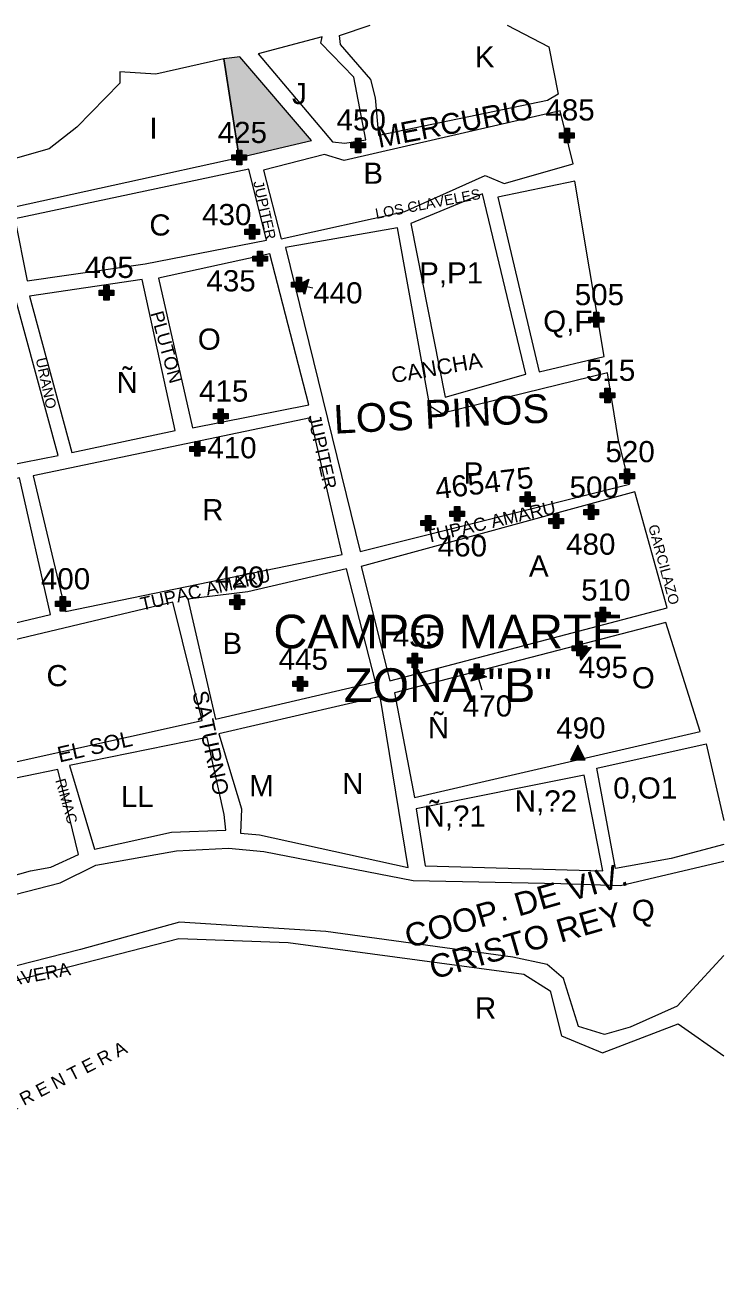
# Model space of a CAD drawing. Header units: millimetres. Extents: x -0.1 to 11.7, y -1.7 to 8.3.
# Drawn here: x 8.999 to 11.693, y 3.425 to 8.268 of the extents above; entities that cross this region are included whole.
import ezdxf

# ---------------------------------------------------------------- set-up
doc = ezdxf.new("R2010")
doc.units = ezdxf.units.MM
for name, color, linetype in [('PDF_Geometría', 7, 'Continuous'), ('PDF_Rellenos sólidos', 7, 'Continuous'), ('PDF_Texto', 1, 'Continuous')]:
    doc.layers.add(name, color=color, linetype=linetype)
doc.styles.add('PDF F1', font='arial.ttf')
doc.styles.add('PDF F2', font='arial.ttf')

msp = doc.modelspace()

# ---------------------------------------------------------------- hatches: boundary and pattern name
at = {"layer": 'PDF_Rellenos sólidos', "transparency": 33554559}
for color, points in [(256, [(11.06, 7.8333), (11.06, 7.8533), (11.0783, 7.8533), (11.0783, 7.8717), (11.0983, 7.8717), (11.0983, 7.8533), (11.1167, 7.8533), (11.1167, 7.8333), (11.0983, 7.8333), (11.0983, 7.815), (11.0783, 7.815), (11.0783, 7.8333)]), (256, [(10.255, 7.795), (10.255, 7.815), (10.2733, 7.815), (10.2733, 7.8333), (10.2933, 7.8333), (10.2933, 7.815), (10.3117, 7.815), (10.3117, 7.795), (10.2933, 7.795), (10.2933, 7.7767), (10.2733, 7.7767), (10.2733, 7.795)]), (256, [(9.7967, 7.7483), (9.7967, 7.7683), (9.815, 7.7683), (9.815, 7.7867), (9.835, 7.7867), (9.835, 7.7683), (9.8533, 7.7683), (9.8533, 7.7483), (9.835, 7.7483), (9.835, 7.73), (9.815, 7.73), (9.815, 7.7483)]), (256, [(9.8467, 7.4617), (9.8467, 7.4817), (9.865, 7.4817), (9.865, 7.5), (9.885, 7.5), (9.885, 7.4817), (9.9033, 7.4817), (9.9033, 7.4617), (9.885, 7.4617), (9.885, 7.4433), (9.865, 7.4433), (9.865, 7.4617)]), (256, [(9.8767, 7.3583), (9.8767, 7.3783), (9.895, 7.3783), (9.895, 7.3967), (9.915, 7.3967), (9.915, 7.3783), (9.9333, 7.3783), (9.9333, 7.3583), (9.915, 7.3583), (9.915, 7.34), (9.895, 7.34), (9.895, 7.3583)]), (256, [(9.285, 7.2267), (9.285, 7.2467), (9.3033, 7.2467), (9.3033, 7.265), (9.3233, 7.265), (9.3233, 7.2467), (9.3417, 7.2467), (9.3417, 7.2267), (9.3233, 7.2267), (9.3233, 7.2083), (9.3033, 7.2083), (9.3033, 7.2267)]), (256, [(10.0267, 7.2583), (10.0267, 7.2783), (10.045, 7.2783), (10.045, 7.2967), (10.065, 7.2967), (10.065, 7.2783), (10.0833, 7.2783), (10.0833, 7.2583), (10.065, 7.2583), (10.065, 7.24), (10.045, 7.24), (10.045, 7.2583)]), (256, [(11.1733, 7.1233), (11.1733, 7.1433), (11.1917, 7.1433), (11.1917, 7.1617), (11.2117, 7.1617), (11.2117, 7.1433), (11.23, 7.1433), (11.23, 7.1233), (11.2117, 7.1233), (11.2117, 7.105), (11.1917, 7.105), (11.1917, 7.1233)]), (256, [(11.2167, 6.8317), (11.2167, 6.8517), (11.235, 6.8517), (11.235, 6.87), (11.255, 6.87), (11.255, 6.8517), (11.2733, 6.8517), (11.2733, 6.8317), (11.255, 6.8317), (11.255, 6.8133), (11.235, 6.8133), (11.235, 6.8317)]), (256, [(9.725, 6.7517), (9.725, 6.7717), (9.7433, 6.7717), (9.7433, 6.79), (9.7633, 6.79), (9.7633, 6.7717), (9.7817, 6.7717), (9.7817, 6.7517), (9.7633, 6.7517), (9.7633, 6.7333), (9.7433, 6.7333), (9.7433, 6.7517)]), (256, [(9.635, 6.625), (9.635, 6.645), (9.6533, 6.645), (9.6533, 6.6633), (9.6733, 6.6633), (9.6733, 6.645), (9.6917, 6.645), (9.6917, 6.625), (9.6733, 6.625), (9.6733, 6.6067), (9.6533, 6.6067), (9.6533, 6.625)]), (1, [(11.2917, 6.52), (11.2917, 6.54), (11.31, 6.54), (11.31, 6.5583), (11.33, 6.5583), (11.33, 6.54), (11.3483, 6.54), (11.3483, 6.52), (11.33, 6.52), (11.33, 6.5017), (11.31, 6.5017), (11.31, 6.52)]), (256, [(10.9083, 6.4317), (10.9083, 6.4517), (10.9267, 6.4517), (10.9267, 6.47), (10.9467, 6.47), (10.9467, 6.4517), (10.965, 6.4517), (10.965, 6.4317), (10.9467, 6.4317), (10.9467, 6.4133), (10.9267, 6.4133), (10.9267, 6.4317)]), (1, [(10.6367, 6.375), (10.6367, 6.395), (10.655, 6.395), (10.655, 6.4133), (10.675, 6.4133), (10.675, 6.395), (10.6933, 6.395), (10.6933, 6.375), (10.675, 6.375), (10.675, 6.3567), (10.655, 6.3567), (10.655, 6.375)]), (1, [(11.1533, 6.3817), (11.1533, 6.4017), (11.1717, 6.4017), (11.1717, 6.42), (11.1917, 6.42), (11.1917, 6.4017), (11.21, 6.4017), (11.21, 6.3817), (11.1917, 6.3817), (11.1917, 6.3633), (11.1717, 6.3633), (11.1717, 6.3817)]), (1, [(10.525, 6.34), (10.525, 6.36), (10.5433, 6.36), (10.5433, 6.3783), (10.5633, 6.3783), (10.5633, 6.36), (10.5817, 6.36), (10.5817, 6.34), (10.5633, 6.34), (10.5633, 6.3217), (10.5433, 6.3217), (10.5433, 6.34)]), (256, [(11.0183, 6.3467), (11.0183, 6.3667), (11.0367, 6.3667), (11.0367, 6.385), (11.0567, 6.385), (11.0567, 6.3667), (11.075, 6.3667), (11.075, 6.3467), (11.0567, 6.3467), (11.0567, 6.3283), (11.0367, 6.3283), (11.0367, 6.3467)]), (256, [(9.1167, 6.0283), (9.1167, 6.0483), (9.135, 6.0483), (9.135, 6.0667), (9.155, 6.0667), (9.155, 6.0483), (9.1733, 6.0483), (9.1733, 6.0283), (9.155, 6.0283), (9.155, 6.01), (9.135, 6.01), (9.135, 6.0283)]), (256, [(9.7883, 6.035), (9.7883, 6.055), (9.8067, 6.055), (9.8067, 6.0733), (9.8267, 6.0733), (9.8267, 6.055), (9.845, 6.055), (9.845, 6.035), (9.8267, 6.035), (9.8267, 6.0167), (9.8067, 6.0167), (9.8067, 6.035)]), (256, [(11.1983, 5.9867), (11.1983, 6.0067), (11.2167, 6.0067), (11.2167, 6.025), (11.2367, 6.025), (11.2367, 6.0067), (11.255, 6.0067), (11.255, 5.9867), (11.2367, 5.9867), (11.2367, 5.9683), (11.2167, 5.9683), (11.2167, 5.9867)]), (256, [(11.1083, 5.8567), (11.1083, 5.8767), (11.1267, 5.8767), (11.1267, 5.895), (11.1467, 5.895), (11.1467, 5.8767), (11.165, 5.8767), (11.165, 5.8567), (11.1467, 5.8567), (11.1467, 5.8383), (11.1267, 5.8383), (11.1267, 5.8567)]), (256, [(10.4733, 5.81), (10.4733, 5.83), (10.4917, 5.83), (10.4917, 5.8483), (10.5117, 5.8483), (10.5117, 5.83), (10.53, 5.83), (10.53, 5.81), (10.5117, 5.81), (10.5117, 5.7917), (10.4917, 5.7917), (10.4917, 5.81)]), (256, [(10.7117, 5.7683), (10.7117, 5.7883), (10.73, 5.7883), (10.73, 5.8067), (10.75, 5.8067), (10.75, 5.7883), (10.7683, 5.7883), (10.7683, 5.7683), (10.75, 5.7683), (10.75, 5.75), (10.73, 5.75), (10.73, 5.7683)]), (256, [(10.0317, 5.72), (10.0317, 5.74), (10.05, 5.74), (10.05, 5.7583), (10.07, 5.7583), (10.07, 5.74), (10.0883, 5.74), (10.0883, 5.72), (10.07, 5.72), (10.07, 5.7017), (10.05, 5.7017), (10.05, 5.72)])]:
    msp.add_hatch(color=color, dxfattribs=at).paths.add_polyline_path(points)

# ---------------------------------------------------------------- linework, layer by layer
at = {"layer": 'PDF_Geometría', "lineweight": 13}
for points in [[(10.8582, 8.2683), (11.0183, 8.185), (11.055, 8.0017), (11.0133, 7.9783), (10.3633, 7.8433), (10.35, 7.9883), (10.3317, 8.0583), (10.215, 8.1933), (10.2117, 8.2283), (10.3299, 8.2683)], [(10.1083, 7.255), (10.085, 7.26)], [(11.1533, 5.8533), (11.1617, 5.8467)], [(10.7617, 5.705), (10.7483, 5.7483)], [(11.6933, 5.1113), (11.49, 5.0567), (11.275, 5.0183), (11.2033, 5.405), (11.625, 5.4983), (11.6933, 5.2031)], [(8.7383, 4.8617), (9.135, 4.9633), (9.2717, 5.0317), (9.5833, 5.0867), (9.7833, 5.0967), (9.92, 5.0833), (10.495, 4.9717), (11.065, 4.96), (11.295, 4.9533), (11.6933, 5.0464)], [(11.6933, 4.6837), (11.5133, 4.4883), (11.3317, 4.4067), (11.2333, 4.3783), (11.1333, 4.41), (11.075, 4.595), (11.0117, 4.6483), (10.88, 4.6767), (10.1583, 4.775), (9.595, 4.8117), (9.2133, 4.7067), (8.285, 4.47)], [(7.04, 3.405), (6.38, 3.46), (5.7933, 3.2783), (5.8183, 3.4467), (6.2533, 3.5533), (6.8383, 3.535), (7.9617, 3.6467), (8.135, 3.7933), (8.1783, 3.9233), (8.1533, 4.345), (8.35, 4.43), (9.5917, 4.7483), (10.0133, 4.7333), (10.9217, 4.6117), (11.0233, 4.5467), (11.0667, 4.3733), (11.225, 4.3083), (11.5167, 4.42), (11.6933, 4.2971)]]:
    msp.add_lwpolyline(points, dxfattribs=at)
for points in [[(10.145, 8.2233), (9.8983, 8.1583), (10.185, 7.8183), (10.2317, 7.8133), (10.3133, 7.8267), (10.2667, 8.0683), (10.14, 8.1983)], [(8.8967, 7.7367), (8.9583, 7.5683), (9.825, 7.7583), (9.765, 8.1383), (9.5033, 8.08), (9.365, 8.0883), (9.365, 8.045), (9.1983, 7.875), (9.0917, 7.7917)], [(9.9183, 7.71), (9.9867, 7.445), (10.4633, 7.55), (10.7733, 7.6883), (10.8467, 7.6583), (11.1117, 7.7333), (11.0617, 7.9383), (10.23, 7.7467), (10.1533, 7.77)], [(11.06, 7.8333), (11.06, 7.8533), (11.0783, 7.8533), (11.0783, 7.8717), (11.0983, 7.8717), (11.0983, 7.8533), (11.1167, 7.8533), (11.1167, 7.8333), (11.0983, 7.8333), (11.0983, 7.815), (11.0783, 7.815), (11.0783, 7.8333)], [(10.255, 7.795), (10.255, 7.815), (10.2733, 7.815), (10.2733, 7.8333), (10.2933, 7.8333), (10.2933, 7.815), (10.3117, 7.815), (10.3117, 7.795), (10.2933, 7.795), (10.2933, 7.7767), (10.2733, 7.7767), (10.2733, 7.795)], [(9.7967, 7.7483), (9.7967, 7.7683), (9.815, 7.7683), (9.815, 7.7867), (9.835, 7.7867), (9.835, 7.7683), (9.8533, 7.7683), (9.8533, 7.7483), (9.835, 7.7483), (9.835, 7.73), (9.815, 7.73), (9.815, 7.7483)], [(8.96, 7.5217), (9.0067, 7.2833), (9.4617, 7.3483), (9.93, 7.44), (9.8617, 7.7133)], [(10.8217, 7.605), (10.9817, 6.9317), (11.2317, 6.9917), (11.1183, 7.6667)], [(10.7633, 7.6183), (10.4867, 7.5033), (10.6183, 6.835), (10.93, 6.9233)], [(9.8467, 7.4617), (9.8467, 7.4817), (9.865, 7.4817), (9.865, 7.5), (9.885, 7.5), (9.885, 7.4817), (9.9033, 7.4817), (9.9033, 7.4617), (9.885, 7.4617), (9.885, 7.4433), (9.865, 7.4433), (9.865, 7.4617)], [(10.0033, 7.4117), (10.2917, 6.24), (11.33, 6.5), (11.2867, 6.6683), (11.245, 6.9283), (10.605, 6.7717), (10.56, 6.8), (10.435, 7.4867)], [(9.5133, 7.2933), (9.645, 6.7167), (10.0933, 6.805), (9.9433, 7.3867)], [(9.8767, 7.3583), (9.8767, 7.3783), (9.895, 7.3783), (9.895, 7.3967), (9.915, 7.3967), (9.915, 7.3783), (9.9333, 7.3783), (9.9333, 7.3583), (9.915, 7.3583), (9.915, 7.34), (9.895, 7.34), (9.895, 7.3583)], [(9.0167, 7.2233), (9.18, 6.6217), (9.5783, 6.7067), (9.45, 7.2883)], [(9.285, 7.2267), (9.285, 7.2467), (9.3033, 7.2467), (9.3033, 7.265), (9.3233, 7.265), (9.3233, 7.2467), (9.3417, 7.2467), (9.3417, 7.2267), (9.3233, 7.2267), (9.3233, 7.2083), (9.3033, 7.2083), (9.3033, 7.2267)], [(10.0267, 7.2583), (10.0267, 7.2783), (10.045, 7.2783), (10.045, 7.2967), (10.065, 7.2967), (10.065, 7.2783), (10.0833, 7.2783), (10.0833, 7.2583), (10.065, 7.2583), (10.065, 7.24), (10.045, 7.24), (10.045, 7.2583)], [(10.055, 7.2683), (10.0933, 7.29), (10.0767, 7.23)], [(8.535, 7.1017), (8.6667, 6.52), (9.1267, 6.61), (8.96, 7.2233)], [(11.1733, 7.1233), (11.1733, 7.1433), (11.1917, 7.1433), (11.1917, 7.1617), (11.2117, 7.1617), (11.2117, 7.1433), (11.23, 7.1433), (11.23, 7.1233), (11.2117, 7.1233), (11.2117, 7.105), (11.1917, 7.105), (11.1917, 7.1233)], [(11.2167, 6.8317), (11.2167, 6.8517), (11.235, 6.8517), (11.235, 6.87), (11.255, 6.87), (11.255, 6.8517), (11.2733, 6.8517), (11.2733, 6.8317), (11.255, 6.8317), (11.255, 6.8133), (11.235, 6.8133), (11.235, 6.8317)], [(9.725, 6.7517), (9.725, 6.7717), (9.7433, 6.7717), (9.7433, 6.79), (9.7633, 6.79), (9.7633, 6.7717), (9.7817, 6.7717), (9.7817, 6.7517), (9.7633, 6.7517), (9.7633, 6.7333), (9.7433, 6.7333), (9.7433, 6.7517)], [(9.03, 6.5317), (9.155, 6.0083), (10.2217, 6.2283), (10.1, 6.755)], [(9.635, 6.625), (9.635, 6.645), (9.6533, 6.645), (9.6533, 6.6633), (9.6733, 6.6633), (9.6733, 6.645), (9.6917, 6.645), (9.6917, 6.625), (9.6733, 6.625), (9.6733, 6.6067), (9.6533, 6.6067), (9.6533, 6.625)], [(8.3117, 6.3717), (8.4433, 5.8417), (9.0967, 5.9967), (8.9783, 6.5233)], [(10.295, 6.1817), (10.405, 5.7417), (11.475, 6.0233), (11.35, 6.47)], [(10.9083, 6.4317), (10.9083, 6.4517), (10.9267, 6.4517), (10.9267, 6.47), (10.9467, 6.47), (10.9467, 6.4517), (10.965, 6.4517), (10.965, 6.4317), (10.9467, 6.4317), (10.9467, 6.4133), (10.9267, 6.4133), (10.9267, 6.4317)], [(11.0183, 6.3467), (11.0183, 6.3667), (11.0367, 6.3667), (11.0367, 6.385), (11.0567, 6.385), (11.0567, 6.3667), (11.075, 6.3667), (11.075, 6.3467), (11.0567, 6.3467), (11.0567, 6.3283), (11.0367, 6.3283), (11.0367, 6.3467)], [(9.6267, 6.0567), (9.7333, 5.5933), (10.35, 5.7383), (10.2383, 6.1733), (9.8583, 6.085)], [(9.1167, 6.0283), (9.1167, 6.0483), (9.135, 6.0483), (9.135, 6.0667), (9.155, 6.0667), (9.155, 6.0483), (9.1733, 6.0483), (9.1733, 6.0283), (9.155, 6.0283), (9.155, 6.01), (9.135, 6.01), (9.135, 6.0283)], [(9.7883, 6.035), (9.7883, 6.055), (9.8067, 6.055), (9.8067, 6.0733), (9.8267, 6.0733), (9.8267, 6.055), (9.845, 6.055), (9.845, 6.035), (9.8267, 6.035), (9.8267, 6.0167), (9.8067, 6.0167), (9.8067, 6.035)], [(8.4517, 5.7783), (8.5567, 5.34), (9.6817, 5.5883), (9.5683, 6.045)], [(11.1983, 5.9867), (11.1983, 6.0067), (11.2167, 6.0067), (11.2167, 6.025), (11.2367, 6.025), (11.2367, 6.0067), (11.255, 6.0067), (11.255, 5.9867), (11.2367, 5.9867), (11.2367, 5.9683), (11.2167, 5.9683), (11.2167, 5.9867)], [(10.4233, 5.695), (10.5, 5.2917), (11.6017, 5.5467), (11.47, 5.9667)], [(11.1083, 5.8567), (11.1083, 5.8767), (11.1267, 5.8767), (11.1267, 5.895), (11.1467, 5.895), (11.1467, 5.8767), (11.165, 5.8767), (11.165, 5.8567), (11.1467, 5.8567), (11.1467, 5.8383), (11.1267, 5.8383), (11.1267, 5.8567)], [(11.1367, 5.8667), (11.1817, 5.8717), (11.1417, 5.8217)], [(10.4733, 5.81), (10.4733, 5.83), (10.4917, 5.83), (10.4917, 5.8483), (10.5117, 5.8483), (10.5117, 5.83), (10.53, 5.83), (10.53, 5.81), (10.5117, 5.81), (10.5117, 5.7917), (10.4917, 5.7917), (10.4917, 5.81)], [(10.7117, 5.7683), (10.7117, 5.7883), (10.73, 5.7883), (10.73, 5.8067), (10.75, 5.8067), (10.75, 5.7883), (10.7683, 5.7883), (10.7683, 5.7683), (10.75, 5.7683), (10.75, 5.75), (10.73, 5.75), (10.73, 5.7683)], [(10.74, 5.7783), (10.7783, 5.7567), (10.7183, 5.74)], [(10.0317, 5.72), (10.0317, 5.74), (10.05, 5.74), (10.05, 5.7583), (10.07, 5.7583), (10.07, 5.74), (10.0883, 5.74), (10.0883, 5.72), (10.07, 5.72), (10.07, 5.7017), (10.05, 5.7017), (10.05, 5.72)], [(9.7467, 5.5367), (9.8333, 5.2483), (9.83, 5.155), (9.9033, 5.1483), (10.4767, 5.0217), (10.3683, 5.6817)], [(9.17, 5.415), (9.2667, 5.0933), (9.5633, 5.1583), (9.7733, 5.1667), (9.7667, 5.2267), (9.7017, 5.5233)], [(11.1017, 5.4367), (11.1583, 5.4367), (11.13, 5.4933)], [(8.625, 5.2967), (8.7133, 4.9233), (9.02, 5.01), (9.0983, 5.0233), (9.205, 5.0717), (9.125, 5.4)], [(10.5067, 5.2483), (10.5417, 5.0283), (11.2267, 5.01), (11.155, 5.3783)]]:
    msp.add_lwpolyline(points, close=True, dxfattribs=at)
at = {"layer": 'PDF_Geometría', "color": 65, "lineweight": 13, "true_color": 0x7cb342}
msp.add_lwpolyline([(9.765, 8.1383), (9.825, 7.7583), (10.1033, 7.8233), (9.8267, 8.1467)], close=True, dxfattribs=at)
at = {"layer": 'PDF_Geometría', "color": 1, "lineweight": 13}
for points in [[(11.2917, 6.52), (11.2917, 6.54), (11.31, 6.54), (11.31, 6.5583), (11.33, 6.5583), (11.33, 6.54), (11.3483, 6.54), (11.3483, 6.52), (11.33, 6.52), (11.33, 6.5017), (11.31, 6.5017), (11.31, 6.52)], [(10.6367, 6.375), (10.6367, 6.395), (10.655, 6.395), (10.655, 6.4133), (10.675, 6.4133), (10.675, 6.395), (10.6933, 6.395), (10.6933, 6.375), (10.675, 6.375), (10.675, 6.3567), (10.655, 6.3567), (10.655, 6.375)], [(11.1533, 6.3817), (11.1533, 6.4017), (11.1717, 6.4017), (11.1717, 6.42), (11.1917, 6.42), (11.1917, 6.4017), (11.21, 6.4017), (11.21, 6.3817), (11.1917, 6.3817), (11.1917, 6.3633), (11.1717, 6.3633), (11.1717, 6.3817)], [(10.525, 6.34), (10.525, 6.36), (10.5433, 6.36), (10.5433, 6.3783), (10.5633, 6.3783), (10.5633, 6.36), (10.5817, 6.36), (10.5817, 6.34), (10.5633, 6.34), (10.5633, 6.3217), (10.5433, 6.3217), (10.5433, 6.34)]]:
    msp.add_lwpolyline(points, close=True, dxfattribs=at)
at = {"layer": 'PDF_Rellenos sólidos', "color": 254, "lineweight": 25, "true_color": 0xedffd0, "transparency": 33554559}
msp.add_solid([(9.765, 8.1383), (9.825, 7.7583), (9.8267, 8.1467), (10.1033, 7.8233)], dxfattribs=at)
at = {"layer": 'PDF_Rellenos sólidos', "lineweight": 25, "transparency": 33554559}
for points in [[(10.055, 7.2683), (10.0933, 7.29), (10.0767, 7.23)], [(11.1367, 5.8667), (11.1817, 5.8717), (11.1417, 5.8217)], [(10.74, 5.7783), (10.7783, 5.7567), (10.7183, 5.74)], [(11.1017, 5.4367), (11.1583, 5.4367), (11.13, 5.4933)]]:
    msp.add_solid(points, dxfattribs=at)

# ---------------------------------------------------------------- texts
at = {"layer": 'PDF_Texto', "attachment_point": 4}
for s, insert, char_height, style in [('K', (10.7333, 8.146), 0.0816, 'PDF F2'), ('J', (10.0283, 8.0043), 0.0816, 'PDF F2'), ('I', (9.4783, 7.871), 0.0816, 'PDF F2'), ('B', (10.3033, 7.6977), 0.0816, 'PDF F2'), ('C', (9.4783, 7.4977), 0.0816, 'PDF F2'), ('P,P1', (10.5183, 7.306), 0.0816, 'PDF F2'), ('Q,F', (10.9967, 7.116), 0.0816, 'PDF F2'), ('O', (9.665, 7.0577), 0.0816, 'PDF F2'), ('Ñ', (9.3517, 6.891), 0.0816, 'PDF F2'), ('P', (10.69, 6.5427), 0.0816, 'PDF F2'), ('R', (9.6817, 6.401), 0.0816, 'PDF F2'), ('A', (10.9417, 6.1843), 0.0816, 'PDF F2'), ('CAMPO MARTE', (9.9567, 5.9307), 0.129595, 'PDF F1'), ('B', (9.76, 5.886), 0.0816, 'PDF F2'), ('C', (9.0817, 5.761), 0.0816, 'PDF F2'), ('ZONA "B"', (10.2283, 5.7241), 0.12959, 'PDF F1'), ('O', (11.3383, 5.7527), 0.0816, 'PDF F2'), ('Ñ', (10.5517, 5.561), 0.0816, 'PDF F2'), ('M', (9.8633, 5.3377), 0.0816, 'PDF F2'), ('N', (10.2217, 5.346), 0.0816, 'PDF F2'), ('LL', (9.3683, 5.296), 0.0816, 'PDF F2'), ('0,O1', (11.2667, 5.321), 0.0816, 'PDF F2'), ('Ñ,?1', (10.535, 5.2127), 0.0816, 'PDF F2'), ('N,?2', (10.8867, 5.271), 0.0816, 'PDF F2'), ('Q', (11.3383, 4.846), 0.0816, 'PDF F2'), ('R', (10.7333, 4.481), 0.0816, 'PDF F2')]:
    msp.add_mtext(s, dxfattribs=dict(at, insert=insert, char_height=char_height, style=style))
at = {"layer": 'PDF_Texto', "color": 7, "char_height": 0.0816, "attachment_point": 4, "style": 'PDF F2'}
for s, insert in [('450', (10.2, 7.9027)), ('485', (11.005, 7.941)), ('425', (9.7417, 7.8543)), ('430', (9.6817, 7.5377)), ('405', (9.2283, 7.3343)), ('435', (9.6983, 7.2827)), ('440', (10.11, 7.236)), ('505', (11.1183, 7.2293)), ('515', (11.1617, 6.9377)), ('415', (9.67, 6.8577)), ('410', (9.7017, 6.6393)), ('520', (11.2367, 6.6243)), ('500', (11.0983, 6.4877)), ('460', (10.59, 6.261)), ('480', (11.085, 6.2677)), ('400', (9.06, 6.1343)), ('420', (9.7317, 6.141)), ('510', (11.1433, 6.091)), ('455', (10.4167, 5.9143)), ('445', (9.9767, 5.8243)), ('495', (11.1333, 5.7927)), ('470', (10.6867, 5.6443)), ('490', (11.0467, 5.5593))]:
    msp.add_mtext(s, dxfattribs=dict(at, insert=insert))
at = {"layer": 'PDF_Texto', "color": 5, "attachment_point": 4}
for s, insert, char_height, rotation, style in [('MERCURIO', (10.3557, 7.834), 0.08039, 10.8232, 'PDF F1'), ('JUPITER', (9.8976, 7.6679), 0.03959, 282.482, 'PDF F1'), ('LOS CLAVELES', (10.3498, 7.5407), 0.039594, 10.91, 'PDF F1'), ('PLUTON', (9.5057, 7.1651), 0.05038, 285.5539, 'PDF F1'), ('URANO', (9.059, 6.9861), 0.03959, 282.1744, 'PDF F1'), ('CANCHA', (10.4118, 6.9175), 0.05998, 9.9105, 'PDF F1'), ('JUPITER', (10.1126, 6.7671), 0.05038, 282.6335, 'PDF F1'), ('TUPAC AMARU', (10.5444, 6.296), 0.050387, 13.089, 'PDF F1'), ('GARCILAZO', (11.4199, 6.3429), 0.03936, 285.1925, 'PDF F2'), ('TUPAC AMARU', (9.4443, 6.036), 0.050384, 12.8766, 'PDF F1'), ('SATURNO', (9.6724, 5.7027), 0.05999, 281.8701, 'PDF F1'), ('EL SOL', (9.125, 5.4554), 0.05998, 12.8459, 'PDF F1'), ('RIMAC', (9.1341, 5.3636), 0.03959, 285.8235, 'PDF F1'), ('PRIMAVERA', (8.7655, 4.5578), 0.05039, 10.3971, 'PDF F1'), ('T O R R E N T E R A', (8.7986, 4.0305), 0.050387, 27.1944, 'PDF F1')]:
    msp.add_mtext(s, dxfattribs=dict(at, insert=insert, char_height=char_height, rotation=rotation, style=style))
at = {"layer": 'PDF_Texto', "attachment_point": 4, "style": 'PDF F1'}
for s, insert, char_height, rotation in [('LOS PINOS', (10.1889, 6.7479), 0.11039, 3.0327), ('COOP. DE VIV.', (10.466, 4.7529), 0.089977, 16.1597), ('CRISTO REY', (10.561, 4.6328), 0.08998, 16.1317)]:
    msp.add_mtext(s, dxfattribs=dict(at, insert=insert, char_height=char_height, rotation=rotation))
at = {"layer": 'PDF_Texto', "color": 7, "insert": (10.58, 6.481), "char_height": 0.0816, "attachment_point": 4, "rotation": 6.8201, "style": 'PDF F2'}
msp.add_mtext('465475', dxfattribs=at)

doc.saveas('drawing.dxf')
